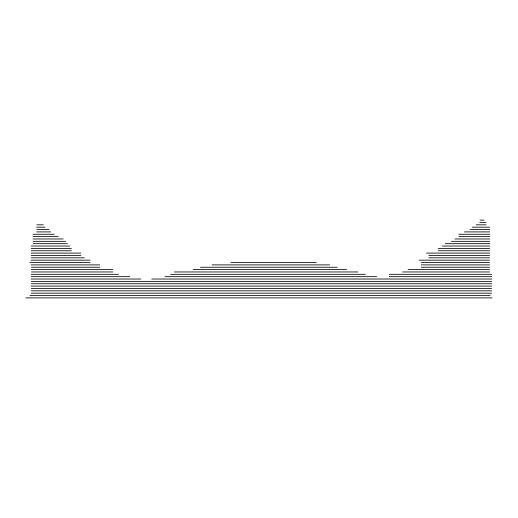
<?xml version="1.0" encoding="UTF-8"?>
<svg xmlns="http://www.w3.org/2000/svg" width="518" height="518" viewBox="0 0 518 518"><rect width="100%" height="100%" fill="white"/><g stroke="black" fill="none" stroke-linecap="round" stroke-linejoin="round"><path stroke-width="0.78" d="M480.076 220.118L483.974 220.118M479.726 222.475L485.975 222.475M36.856 224.831L43.337 224.831M476.197 224.831L486.091 224.831M36.506 227.188L44.988 227.188M472.189 227.188L489.743 227.188M36.739 229.545L48.97 229.545M470.066 229.545L489.743 229.545M36.726 231.902L50.641 231.902M464.413 231.902L489.86 231.902M32.971 234.259L54.299 234.259M458.76 234.259L489.86 234.259M32.971 236.616L58.184 236.616M458.993 236.616L489.86 236.616M32.971 238.973L63.131 238.973M454.985 238.973L489.743 238.973M32.971 241.33L65.721 241.33M451.456 241.33L489.62 241.33M32.971 243.687L67.489 243.687M445.325 243.687L489.86 243.687M31.203 246.037L69.729 246.037M442.262 246.037L489.743 246.037M31.203 248.394L71.38 248.394M438.26 248.394L489.627 248.394M31.203 250.751L71.38 250.751M438.26 250.751L489.627 250.751M31.086 253.108L80.802 253.108M426.476 253.108L489.743 253.108M31.203 255.465L80.873 255.465M428.807 255.465L489.627 255.465M31.203 257.822L84.337 257.822M428.833 257.822L489.627 257.822M31.086 260.178L90.113 260.178M419.172 260.178L489.51 260.178M29.908 262.535L90.1 262.535M230.899 262.535L316.317 262.535M421.289 262.535L489.51 262.535M31.203 264.892L99.65 264.892M212.05 264.892L329.629 264.892M421.289 264.892L489.484 264.892M31.436 267.249L99.89 267.249M200.505 267.249L337.173 267.249M421.289 267.249L489.627 267.249M31.32 269.606L112.846 269.606M193.201 269.606L346.594 269.606M408.1 269.606L489.51 269.606M31.436 271.963L112.846 271.963M174.469 271.963L357.906 271.963M402.557 271.963L489.627 271.963M31.203 274.313L118.395 274.313M170.577 274.313L365.449 274.313M389.245 274.313L491.744 274.313M31.203 276.67L129.694 276.67M164.925 276.67L376.638 276.67M389.245 276.67L491.744 276.67M31.086 279.027L140.89 279.027M151.729 279.027L491.744 279.027M31.32 281.384L491.627 281.384M31.32 283.741L491.627 283.741M31.086 286.098L491.627 286.098M31.203 288.455L491.511 288.455M31.32 290.812L491.627 290.812M31.32 293.169L491.627 293.169M29.908 295.525L490.216 295.525M25.9 297.882L492.1 297.882"/></g></svg>
